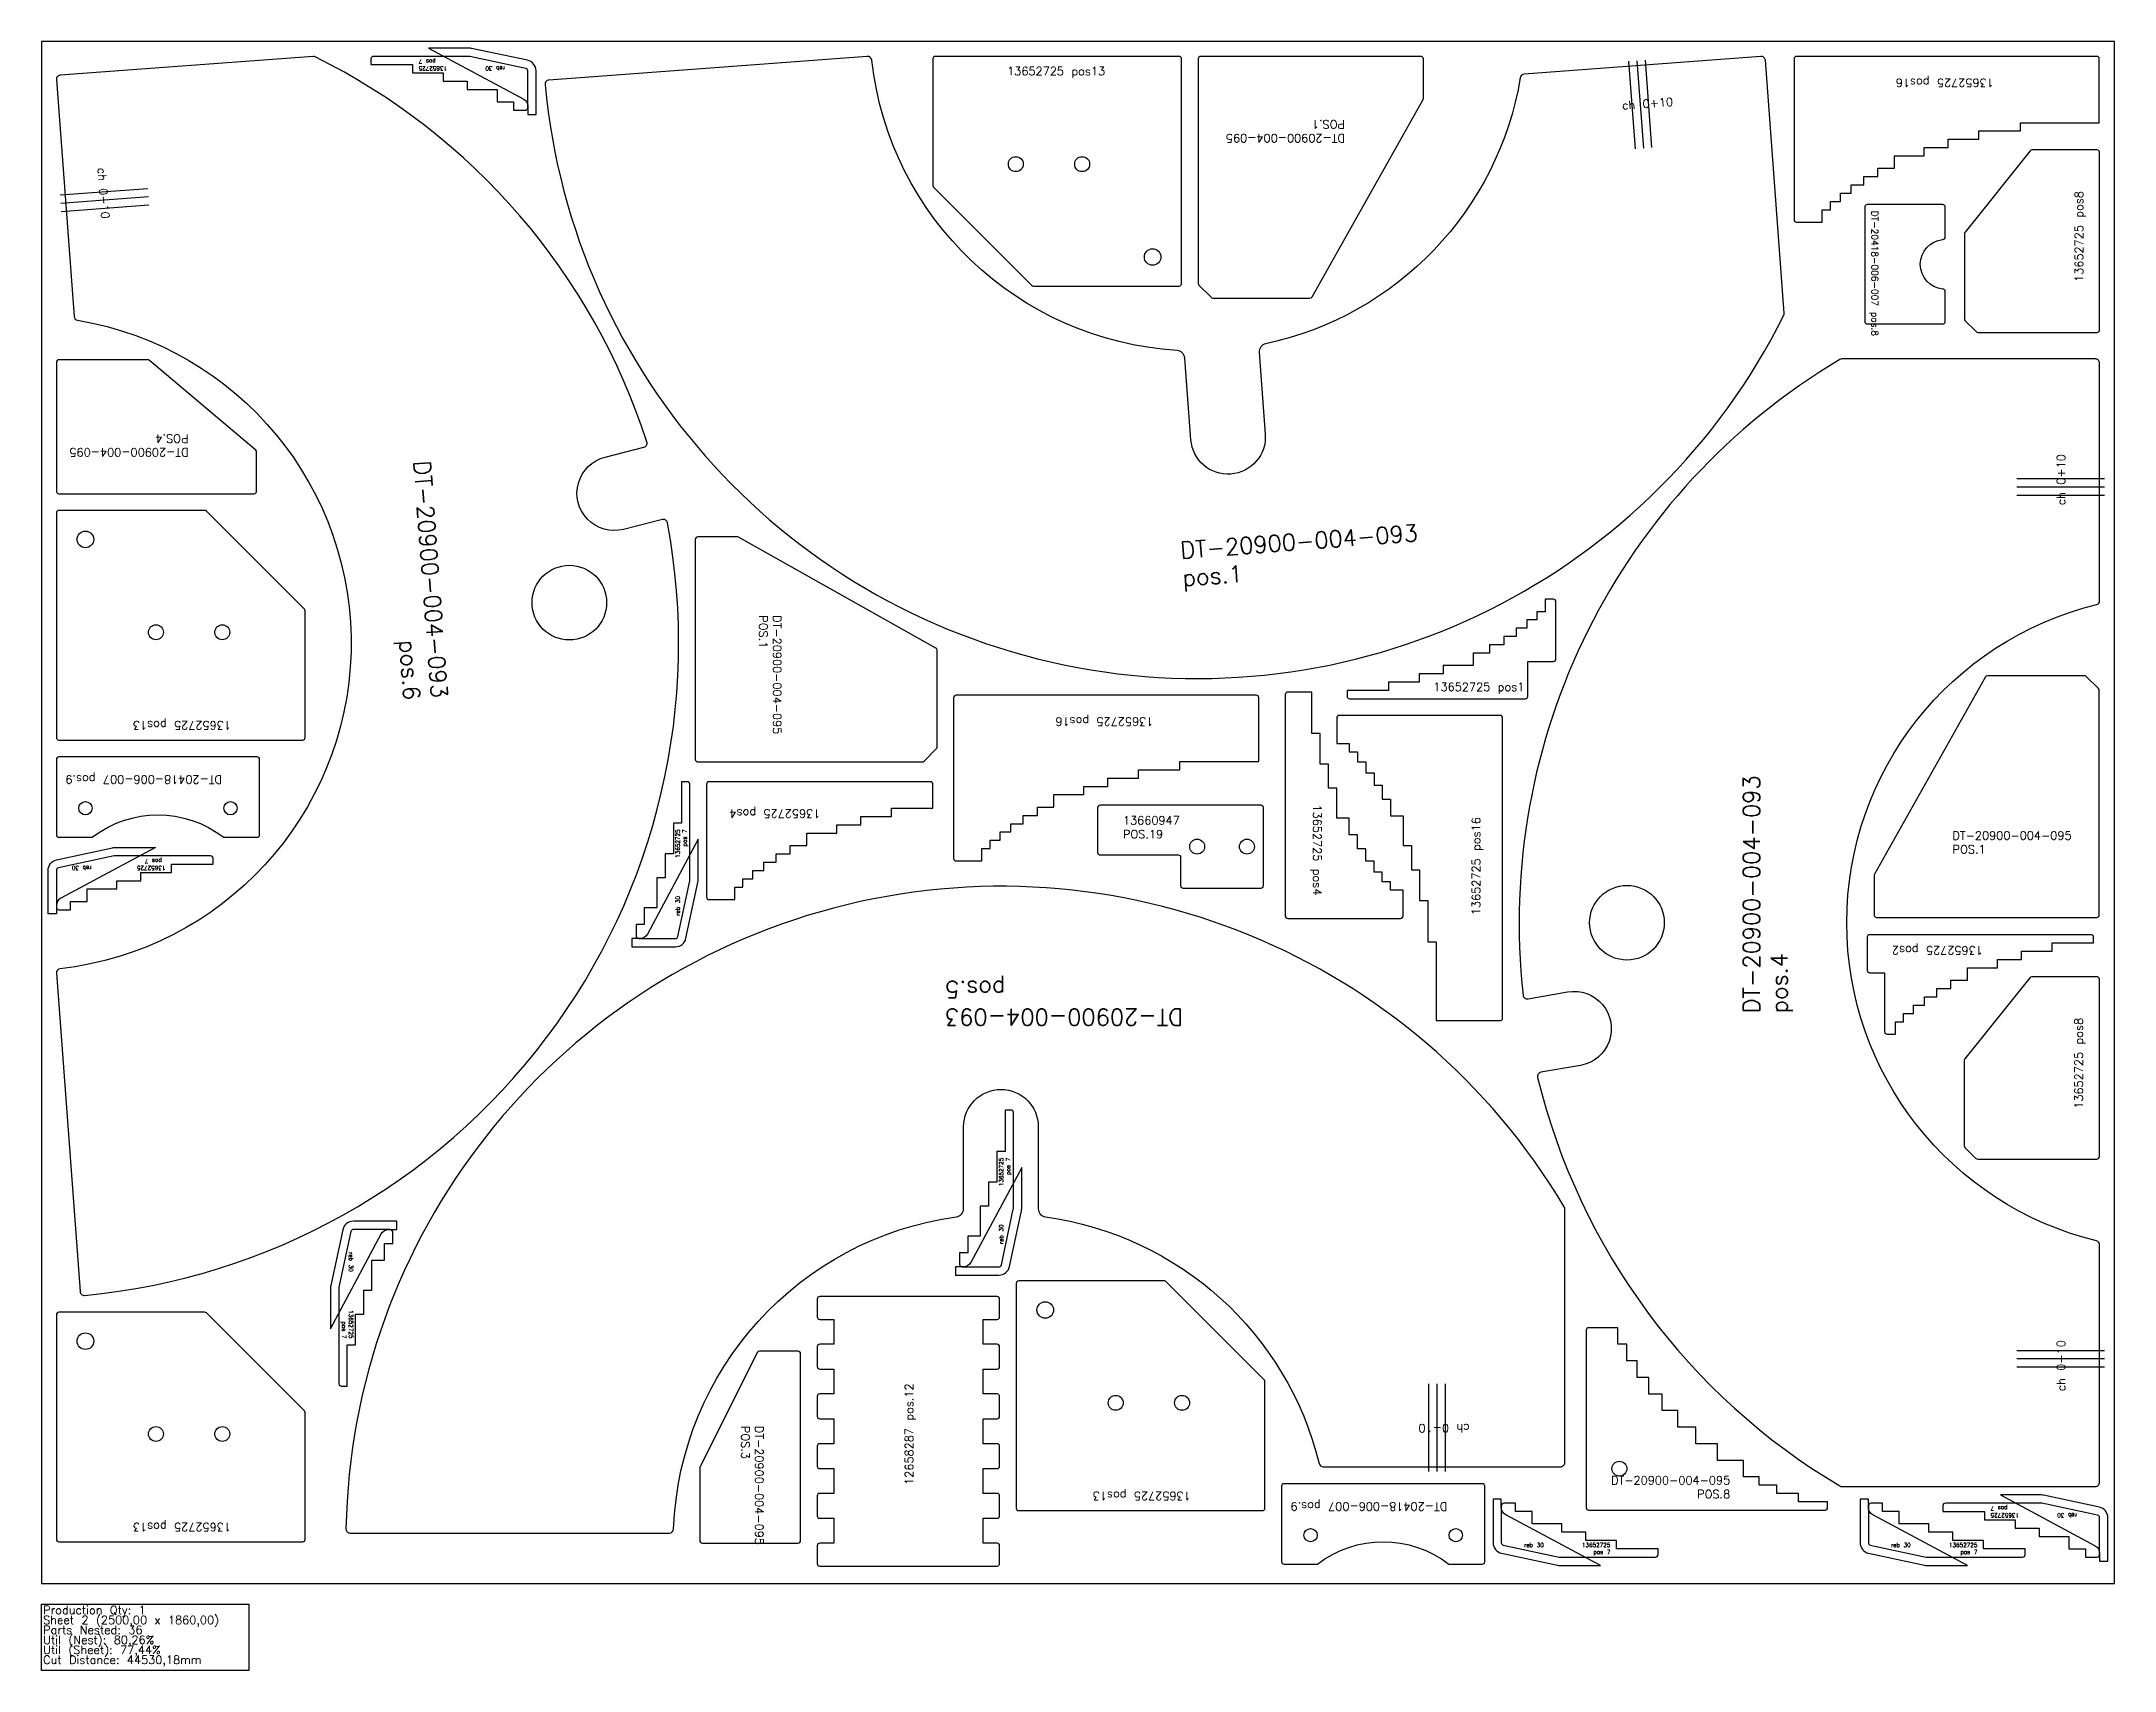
# Model space of a CAD drawing. Header units: millimetres. Extents: x 2625 to 5125, y -105 to 1860.
import ezdxf

# ---------------------------------------------------------------- set-up
doc = ezdxf.new("R2010")
doc.units = ezdxf.units.MM
for name, color, linetype in [('12658287', 7, 'Continuous'), ('13652725', 7, 'Continuous'), ('13660947v0', 7, 'Continuous'), ('Chanfro', 7, 'Continuous'), ('Des.', 7, 'Continuous'), ('DT-20900-004-093', 7, 'Continuous'), ('DT-20900-004-095', 7, 'Continuous'), ('Rebaixo', 7, 'Continuous'), ('sheet', 24, 'Continuous'), ('Stats', 7, 'Continuous'), ('Texto', 7, 'Continuous')]:
    doc.layers.add(name, color=color, linetype=linetype)
doc.styles.get("Standard").update_dxf_attribs({"font": 'txt.shx'})

msp = doc.modelspace()

# ---------------------------------------------------------------- linework, layer by layer
at = {"color": 1}
for points in [[(3211.4, 1824.6, 0.353653), (3209, 1827.5), (3141.7, 1841.9, 0.052823), (3141.1, 1842), (3025.4, 1842, 0.414214), (3022.4, 1839), (3022.4, 1832), (3072.4, 1832), (3072.4, 1822), (3109.4, 1822), (3109.4, 1812), (3138.4, 1812), (3138.4, 1802), (3174.4, 1802), (3174.4, 1787), (3194.4, 1787), (3194.4, 1777), (3208.4, 1777, 0.414214), (3211.4, 1780)], [(3389.5, 778, 0.353653), (3392.5, 780.4), (3406.9, 847.7, 0.052822), (3407, 848.4), (3407, 964, 0.414214), (3404, 967), (3397, 967), (3397, 917), (3387, 917), (3387, 880), (3377, 880), (3377, 851), (3367, 851), (3367, 815), (3352, 815), (3352, 795), (3342, 795), (3342, 781, 0.414214), (3345, 778)], [(3779.6, 382, 0.353653), (3782.6, 384.3), (3797, 451.6, 0.052822), (3797.1, 452.3), (3797.1, 568, 0.414214), (3794.1, 571), (3787.1, 571), (3787.1, 521), (3777.1, 521), (3777.1, 484), (3767.1, 484), (3767.1, 455), (3757.1, 455), (3757.1, 419), (3742.1, 419), (3742.1, 399), (3732.1, 399), (3732.1, 385, 0.414214), (3735.1, 382)], [(3001.1, 427, 0.353653), (2998.1, 424.6), (2983.7, 357.3, 0.052822), (2983.6, 356.7), (2983.6, 241, 0.414214), (2986.6, 238), (2993.6, 238), (2993.6, 288), (3003.6, 288), (3003.6, 325), (3013.6, 325), (3013.6, 354), (3023.6, 354), (3023.6, 390), (3038.6, 390), (3038.6, 410), (3048.6, 410), (3048.6, 424, 0.414214), (3045.6, 427)], [(4385.5, 49.2, 0.353653), (4387.9, 46.3), (4455.2, 31.9, 0.052822), (4455.8, 31.8), (4571.5, 31.8, 0.414214), (4574.5, 34.8), (4574.5, 41.8), (4524.5, 41.8), (4524.5, 51.8), (4487.5, 51.8), (4487.5, 61.8), (4458.5, 61.8), (4458.5, 71.8), (4422.5, 71.8), (4422.5, 86.8), (4402.5, 86.8), (4402.5, 96.8), (4388.5, 96.8, 0.414214), (4385.5, 93.8)], [(4828.1, 49.2, 0.353653), (4830.4, 46.3), (4897.8, 31.9, 0.052822), (4898.4, 31.8), (5014.1, 31.8, 0.414214), (5017.1, 34.8), (5017.1, 41.8), (4967.1, 41.8), (4967.1, 51.8), (4930.1, 51.8), (4930.1, 61.8), (4901.1, 61.8), (4901.1, 71.8), (4865.1, 71.8), (4865.1, 86.8), (4845.1, 86.8), (4845.1, 96.8), (4831.1, 96.8, 0.414214), (4828.1, 93.8)], [(5107, 79.4, 0.353653), (5104.6, 82.3), (5037.3, 96.7, 0.052822), (5036.7, 96.8), (4921, 96.8, 0.414214), (4918, 93.8), (4918, 86.8), (4968, 86.8), (4968, 76.8), (5005, 76.8), (5005, 66.8), (5034, 66.8), (5034, 56.8), (5070, 56.8), (5070, 41.8), (5090, 41.8), (5090, 31.8), (5104, 31.8, 0.414214), (5107, 34.8)]]:
    msp.add_lwpolyline(points, format="xyb", close=True, dxfattribs=at)
at = {"color": 5}
for points in [[(4000, 1839, 0.414214), (3997, 1842), (3703, 1842, 0.414214), (3700, 1839), (3700, 1686.2, 0.198912), (3700.9, 1684.1), (3819.1, 1565.9, 0.198912), (3821.2, 1565), (3997, 1565, 0.414214), (4000, 1568)], [(5107, 1726.1, 0.414214), (5104, 1729.1), (5025.4, 1729.1, 0.227838), (5023.1, 1728), (4944.7, 1629.9, 0.170304), (4944, 1628), (4944, 1525.3, 0.198912), (4944.9, 1523.2), (4958.1, 1510, 0.198912), (4960.2, 1509.1), (5104, 1509.1, 0.414214), (5107, 1512.1)], [(2643, 1020.4, 0.414214), (2646, 1017.4), (2940, 1017.4, 0.414214), (2943, 1020.4), (2943, 1173.2, 0.198912), (2942.1, 1175.3), (2823.9, 1293.6, 0.198912), (2821.8, 1294.4), (2646, 1294.4, 0.414214), (2643, 1291.4)], [(4157, 1025.2), (4157, 1075.2), (4128, 1075.2, 0.414214), (4125, 1072.2), (4125, 805.2, 0.414214), (4128, 802.2), (4264, 802.2, 0.414214), (4267, 805.2), (4267, 836.2), (4252, 836.2), (4252, 846.2), (4242, 846.2), (4242, 858.2), (4232, 858.2), (4232, 871.2), (4222, 871.2), (4222, 886.2), (4212, 886.2), (4212, 903.2), (4202, 903.2), (4202, 923.2), (4187, 923.2), (4187, 959.2), (4177, 959.2), (4177, 988.2), (4167, 988.2), (4167, 1025.2)], [(3650, 935), (3700, 935), (3700, 964, 0.414214), (3697, 967), (3430, 967, 0.414214), (3427, 964), (3427, 828, 0.414214), (3430, 825), (3461, 825), (3461, 840), (3471, 840), (3471, 850), (3483, 850), (3483, 860), (3496, 860), (3496, 870), (3511, 870), (3511, 880), (3528, 880), (3528, 890), (3548, 890), (3548, 905), (3584, 905), (3584, 915), (3613, 915), (3613, 925), (3650, 925)], [(4826.7, 739.6, 0.414214), (4829.7, 736.6), (4847.7, 736.6), (4847.7, 665.6, 0.414214), (4850.7, 662.6), (4860.7, 662.6), (4860.7, 677.6), (4870.7, 677.6), (4870.7, 687.6), (4882.7, 687.6), (4882.7, 697.6), (4895.7, 697.6), (4895.7, 707.6), (4910.7, 707.6), (4910.7, 717.6), (4927.7, 717.6), (4927.7, 727.6), (4947.7, 727.6), (4947.7, 742.6), (4983.7, 742.6), (4983.7, 752.6), (5012.7, 752.6), (5012.7, 762.6), (5049.7, 762.6), (5049.7, 772.6), (5099.7, 772.6), (5099.7, 779.6, 0.414214), (5096.7, 782.6), (4829.7, 782.6, 0.414214), (4826.7, 779.6)], [(5106.7, 728.8, 0.414214), (5103.7, 731.8), (5025.2, 731.8, 0.227838), (5022.8, 730.7), (4944.4, 632.7, 0.170304), (4943.7, 630.8), (4943.7, 528.1, 0.198912), (4944.6, 526), (4957.9, 512.7, 0.198912), (4960, 511.8), (5103.7, 511.8, 0.414214), (5106.7, 514.8)], [(3800.5, 90.9, 0.414214), (3803.5, 87.9), (4097.5, 87.9, 0.414214), (4100.5, 90.9), (4100.5, 243.7, 0.198912), (4099.6, 245.8), (3981.4, 364, 0.198912), (3979.3, 364.9), (3803.5, 364.9, 0.414214), (3800.5, 361.9)], [(2643, 53.3, 0.414214), (2646, 50.3), (2940, 50.3, 0.414214), (2943, 53.3), (2943, 206, 0.198912), (2942.1, 208.2), (2823.9, 326.4, 0.198912), (2821.8, 327.3), (2646, 327.3, 0.414214), (2643, 324.3)]]:
    msp.add_lwpolyline(points, format="xyb", close=True, dxfattribs=at)
at = {"color": 2}
msp.add_lwpolyline([(2643, 860.2), (2643, 815.7, 0.414214), (2646, 812.7), (2660, 812.7), (2660, 822.7), (2680, 822.7), (2680, 837.7), (2716, 837.7), (2716, 847.7), (2745, 847.7), (2745, 857.7), (2782, 857.7), (2782, 867.7), (2832, 867.7), (2832, 874.7, 0.414214), (2829, 877.7), (2713.3, 877.7, 0.052822), (2712.7, 877.6), (2645.4, 863.2, 0.353653)], format="xyb", close=True, dxfattribs=at)
at = {"color": 5}
for centre, radius in [((3800, 1712), 9), ((3880, 1712), 9), ((3965, 1600), 10), ((2678, 1259.4), 10), ((2763, 1147.4), 9), ((2843, 1147.4), 9), ((3835.5, 329.9), 10), ((2678, 292.3), 10), ((3920.5, 217.9), 9), ((4000.5, 217.9), 9), ((2763, 180.3), 9), ((2843, 180.3), 9)]:
    msp.add_circle(centre, radius, dxfattribs=at)
at = {"layer": '12658287', "color": 5}
msp.add_lwpolyline([(3560.5, 343.1), (3560.5, 321.6, 0.414214), (3563.5, 318.6), (3580.5, 318.6), (3580.5, 288.6), (3563.5, 288.6, 0.414214), (3560.5, 285.6), (3560.5, 261.6, 0.414214), (3563.5, 258.6), (3580.5, 258.6), (3580.5, 228.6), (3563.5, 228.6, 0.414214), (3560.5, 225.6), (3560.5, 201.6, 0.414214), (3563.5, 198.6), (3580.5, 198.6), (3580.5, 168.6), (3563.5, 168.6, 0.414214), (3560.5, 165.6), (3560.5, 141.6, 0.414214), (3563.5, 138.6), (3580.5, 138.6), (3580.5, 108.6), (3563.5, 108.6, 0.414214), (3560.5, 105.6), (3560.5, 81.6, 0.414214), (3563.5, 78.6), (3580.5, 78.6), (3580.5, 48.6), (3563.5, 48.6, 0.414214), (3560.5, 45.6), (3560.5, 24.1, 0.414214), (3563.5, 21.1), (3777.5, 21.1, 0.414214), (3780.5, 24.1), (3780.5, 45.6, 0.414214), (3777.5, 48.6), (3760.5, 48.6), (3760.5, 78.6), (3777.5, 78.6, 0.414214), (3780.5, 81.6), (3780.5, 105.6, 0.414214), (3777.5, 108.6), (3760.5, 108.6), (3760.5, 138.6), (3777.5, 138.6, 0.414214), (3780.5, 141.6), (3780.5, 165.6, 0.414214), (3777.5, 168.6), (3760.5, 168.6), (3760.5, 198.6), (3777.5, 198.6, 0.414214), (3780.5, 201.6), (3780.5, 225.6, 0.414214), (3777.5, 228.6), (3760.5, 228.6), (3760.5, 258.6), (3777.5, 258.6, 0.414214), (3780.5, 261.6), (3780.5, 285.6, 0.414214), (3777.5, 288.6), (3760.5, 288.6), (3760.5, 318.6), (3777.5, 318.6, 0.414214), (3780.5, 321.6), (3780.5, 343.1, 0.414214), (3777.5, 346.1), (3563.5, 346.1, 0.414214)], format="xyb", close=True, dxfattribs=at)
at = {"layer": '13652725', "color": 5}
for points in [[(5106.5, 1839, 0.414214), (5103.5, 1842), (4741.5, 1842, 0.414214), (4738.5, 1839), (4738.5, 1645, 0.414214), (4741.5, 1642), (4772.5, 1642), (4772.5, 1657), (4782.5, 1657), (4782.5, 1667), (4794.5, 1667), (4794.5, 1677), (4807.5, 1677), (4807.5, 1687), (4822.5, 1687), (4822.5, 1697), (4839.5, 1697), (4839.5, 1707), (4859.5, 1707), (4859.5, 1722), (4895.5, 1722), (4895.5, 1732), (4924.5, 1732), (4924.5, 1742), (4961.5, 1742), (4961.5, 1752), (5011.5, 1752), (5011.5, 1762), (5106.5, 1762)], [(4249.4, 1077.2), (4199.4, 1077.2), (4199.4, 1070.2, 0.414214), (4202.4, 1067.2), (4414.4, 1067.2, 0.414214), (4417.4, 1070.2), (4417.4, 1112.2), (4448.4, 1112.2, 0.414214), (4451.4, 1115.2), (4451.4, 1184.2, 0.414214), (4448.4, 1187.2), (4438.4, 1187.2), (4438.4, 1172.2), (4428.4, 1172.2), (4428.4, 1162.2), (4416.4, 1162.2), (4416.4, 1152.2), (4403.4, 1152.2), (4403.4, 1142.2), (4388.4, 1142.2), (4388.4, 1132.2), (4371.4, 1132.2), (4371.4, 1122.2), (4351.4, 1122.2), (4351.4, 1107.2), (4315.4, 1107.2), (4315.4, 1097.2), (4286.4, 1097.2), (4286.4, 1087.2), (4249.4, 1087.2)], [(4093, 1068.5, 0.414214), (4090, 1071.5), (3728, 1071.5, 0.414214), (3725, 1068.5), (3725, 874.5, 0.414214), (3728, 871.5), (3759, 871.5), (3759, 886.5), (3769, 886.5), (3769, 896.5), (3781, 896.5), (3781, 906.5), (3794, 906.5), (3794, 916.5), (3809, 916.5), (3809, 926.5), (3826, 926.5), (3826, 936.5), (3846, 936.5), (3846, 951.5), (3882, 951.5), (3882, 961.5), (3911, 961.5), (3911, 971.5), (3948, 971.5), (3948, 981.5), (3998, 981.5), (3998, 991.5), (4093, 991.5)], [(4384, 679, 0.414214), (4387, 682), (4387, 1044, 0.414214), (4384, 1047), (4190, 1047, 0.414214), (4187, 1044), (4187, 1013), (4202, 1013), (4202, 1003), (4212, 1003), (4212, 991), (4222, 991), (4222, 978), (4232, 978), (4232, 963), (4242, 963), (4242, 946), (4252, 946), (4252, 926), (4267, 926), (4267, 890), (4277, 890), (4277, 861), (4287, 861), (4287, 824), (4297, 824), (4297, 774), (4307, 774), (4307, 679)]]:
    msp.add_lwpolyline(points, format="xyb", close=True, dxfattribs=at)
at = {"layer": '13660947v0', "color": 5}
msp.add_lwpolyline([(3898.7, 935.8), (3898.7, 881.8, 0.414214), (3901.7, 878.8), (3995.7, 878.8, -0.414214), (3998.7, 875.8), (3998.7, 841.8, 0.414214), (4001.7, 838.8), (4095.7, 838.8, 0.414214), (4098.7, 841.8), (4098.7, 935.8, 0.414214), (4095.7, 938.8), (3901.7, 938.8, 0.414214)], format="xyb", close=True, dxfattribs=at)
for centre in [(4018.7, 888.8), (4078.7, 888.8)]:
    msp.add_circle(centre, 9, dxfattribs=at)
at = {"layer": 'Chanfro', "color": 5}
for p, q in [((4547.2, 1730.4), (4539.4, 1836.1)), ((4557.2, 1731.1), (4549.3, 1836.8)), ((4567.2, 1731.9), (4559.3, 1837.6)), ((2753.1, 1682.4), (2647.4, 1674.6)), ((2753.9, 1672.5), (2648.2, 1664.6)), ((2754.6, 1662.5), (2648.9, 1654.6)), ((5007, 1332.7), (5113, 1332.7)), ((5007, 1322.7), (5113, 1322.7)), ((5007, 1312.7), (5113, 1312.7)), ((5007, 281.2), (5113, 281.2)), ((5007, 271.2), (5113, 271.2)), ((5007, 261.2), (5113, 261.2)), ((4297.8, 240.9), (4297.8, 134.9)), ((4307.8, 240.9), (4307.8, 134.9)), ((4317.8, 240.9), (4317.8, 134.9))]:
    msp.add_line(p, q, dxfattribs=at)
at = {"layer": 'Des.', "color": 5}
for points in [[(4917.8, 1663.2), (4826.8, 1663.2, 0.414214), (4823.8, 1660.2), (4823.8, 1522.2, 0.414214), (4826.8, 1519.2), (4917.8, 1519.2, 0.414214), (4920.8, 1522.2), (4920.8, 1558.4, 0.387795), (4918, 1561.4, -0.912871), (4918, 1621.1, 0.387795), (4920.8, 1624.1), (4920.8, 1660.2, 0.414214)], [(2686.2, 900.1, -0.340411), (2844.8, 900.1), (2885, 900.1, 0.414214), (2888, 903.1), (2888, 994.1, 0.414214), (2885, 997.1), (2646, 997.1, 0.414214), (2643, 994.1), (2643, 903.1, 0.414214), (2646, 900.1)], [(4163.7, 23.3, -0.340411), (4322.3, 23.3), (4362.5, 23.3, 0.414214), (4365.5, 26.3), (4365.5, 117.3, 0.414214), (4362.5, 120.3), (4123.5, 120.3, 0.414214), (4120.5, 117.3), (4120.5, 26.3, 0.414214), (4123.5, 23.3)]]:
    msp.add_lwpolyline(points, format="xyb", close=True, dxfattribs=at)
for centre in [(2678, 935.1), (2853, 935.1), (4155.5, 58.3), (4330.5, 58.3)]:
    msp.add_circle(centre, 8, dxfattribs=at)
at = {"layer": 'DT-20900-004-093', "color": 5}
for points in [[(2952.6, 1841.9), (2647.7, 1819.3, 0.414214), (2643.1, 1813.9), (2664.3, 1528.2, 0.345602), (2668.5, 1523.7, -0.870144), (2647.5, 741.5, 0.40327), (2643.1, 736.2), (2671.7, 352.1, 0.419822), (2677.1, 347.5, 0.44133), (3379.9, 1279.5, 0.433007), (3373.8, 1283.4), (3326.9, 1271.5, -1.000012), (3304.7, 1358.7), (3351.6, 1370.6, 0.433007), (3355.1, 1377, 0.201864), (2955.2, 1841.4, 0.134751)], [(4011.1, 1379.6), (4003.7, 1478.1, 0.374855), (3994.4, 1487.3, -0.364197), (3626.3, 1837.5, 0.40327), (3620.9, 1841.9), (3236.9, 1813.3, 0.419822), (3232.3, 1807.9, 0.754974), (4726.2, 1529.8, 0.134751), (4726.7, 1532.4), (4704, 1837.3, 0.414214), (4698.6, 1841.9), (4413, 1820.7, 0.345602), (4408.4, 1816.5, -0.307907), (4101.4, 1495.3, 0.374855), (4093.5, 1484.8), (4100.8, 1386.3, -0.999984)], [(4796.3, 1477, 0.134751), (4793.7, 1476.3, 0.294555), (4411.8, 709.6, 0.433007), (4417.7, 705.2), (4465.4, 713.6, -1.000013), (4481, 625), (4433.3, 616.6, 0.433007), (4429.3, 610.5, 0.201864), (4793.7, 117.7, 0.134751), (4796.3, 117), (5102, 117, 0.414214), (5107, 122), (5107, 408.4, 0.345602), (5103.2, 413.3, -0.78496), (5103.2, 1180.7, 0.345602), (5107, 1185.5), (5107, 1472, 0.414214), (5102, 1477)], [(3728.4, 442.2, 0.374855), (3737.1, 452.1), (3737.1, 550.9, -0.999984), (3827.1, 550.9), (3827.1, 452.1, 0.374855), (3835.7, 442.2, -0.307907), (4165.8, 144.7, 0.345602), (4170.6, 140.9), (4457.1, 140.9, 0.414214), (4462.1, 145.9), (4462.1, 451.6, 0.134751), (4461.4, 454.2, 0.754974), (2992.2, 66, 0.419822), (2997.2, 60.9), (3382.3, 60.9, 0.40327), (3387.3, 65.7, -0.364197)]]:
    msp.add_lwpolyline(points, format="xyb", close=True, dxfattribs=at)
for centre in [(3261.6, 1183.1), (4537, 797)]:
    msp.add_circle(centre, 45, dxfattribs=at)
at = {"layer": 'DT-20900-004-095', "color": 5}
for points in [[(4291.5, 1791.3), (4291.5, 1839, 0.414214), (4288.5, 1842), (4023, 1842, 0.414214), (4020, 1839), (4020, 1568.2, 0.198912), (4020.9, 1566.1), (4035.6, 1551.4, 0.198912), (4037.7, 1550.5), (4154.7, 1550.5, 0.270955), (4157.3, 1552), (4291.1, 1789.8, 0.128803)], [(2643, 1317.5, 0.414214), (2646, 1314.5), (2881.5, 1314.5, 0.414214), (2884.5, 1317.5), (2884.5, 1364.6, 0.220613), (2883.4, 1366.9), (2755.3, 1475.3, 0.177391), (2753.4, 1476), (2646, 1476, 0.414214), (2643, 1473)], [(3464.2, 1262.5), (3416.5, 1262.5, 0.414214), (3413.5, 1259.5), (3413.5, 994, 0.414214), (3416.5, 991), (3687.2, 991, 0.198912), (3689.4, 991.8), (3704.1, 1006.6, 0.198912), (3705, 1008.7), (3705, 1125.7, 0.270955), (3703.5, 1128.3), (3465.7, 1262.1, 0.128803)], [(4835, 854.2), (4835, 806.5, 0.414214), (4838, 803.5), (5103.5, 803.5, 0.414214), (5106.5, 806.5), (5106.5, 1077.2, 0.198912), (5105.6, 1079.4), (5090.9, 1094.1, 0.198912), (5088.8, 1095), (4971.8, 1095, 0.270955), (4969.2, 1093.5), (4835.4, 855.7, 0.128803)], [(4743.9, 108.5), (4717.9, 108.5), (4717.9, 118.5), (4696.3, 118.5), (4696.3, 128.5), (4677.4, 128.5), (4677.4, 148.5), (4646.1, 148.5), (4646.1, 168.5), (4620.1, 168.5), (4620.1, 188.5), (4598.5, 188.5), (4598.5, 208.5), (4579.6, 208.5), (4579.6, 228.5), (4563.4, 228.5), (4563.4, 248.5), (4549.4, 248.5), (4549.4, 268.5), (4537, 268.5), (4537, 288.5), (4526.2, 288.5), (4526.2, 308.5), (4490.9, 308.5, 0.414214), (4487.9, 305.5), (4487.9, 91.5, 0.414214), (4490.9, 88.5), (4776, 88.5, 0.414214), (4779, 91.5), (4779, 98.5), (4743.9, 98.5)], [(3540.4, 277.2, 0.414214), (3537.4, 280.2), (3490.8, 280.2, 0.284079), (3488.1, 278.6), (3419.3, 140.9, 0.116434), (3418.9, 139.5), (3418.9, 51.7, 0.414214), (3421.9, 48.7), (3537.4, 48.7, 0.414214), (3540.4, 51.7)]]:
    msp.add_lwpolyline(points, format="xyb", close=True, dxfattribs=at)
msp.add_circle((4527.9, 138.5), 9, dxfattribs=at)
at = {"layer": 'Rebaixo', "color": 1}
for points in [[(3211.4, 1772), (3221.4, 1772), (3221.4, 1782), (3221.4, 1824.6, 0.353653), (3211.1, 1837.3), (3143.8, 1851.7, 0.052822), (3141.1, 1852), (3091.7, 1852), (3206.1, 1790.8, -0.276707), (3211.4, 1782)], [(3337, 778), (3337, 768), (3347, 768), (3389.5, 768, 0.353653), (3402.2, 778.3), (3416.7, 845.6, 0.052822), (3417, 848.4), (3417, 897.7), (3355.8, 783.3, -0.276707), (3347, 778)], [(3727.1, 382), (3727.1, 372), (3737.1, 372), (3779.6, 372, 0.353653), (3792.3, 382.2), (3806.8, 449.6, 0.052822), (3807.1, 452.3), (3807.1, 501.7), (3745.9, 387.2, -0.276707), (3737.1, 382)], [(3053.6, 427), (3053.6, 437), (3043.6, 437), (3001.1, 437, 0.353653), (2988.4, 426.7), (2973.9, 359.4, 0.052822), (2973.6, 356.7), (2973.6, 307.3), (3034.8, 421.7, -0.276707), (3043.6, 427)], [(4385.5, 101.8), (4375.5, 101.8), (4375.5, 91.8), (4375.5, 49.2, 0.353653), (4385.8, 36.5), (4453.1, 22.1, 0.052822), (4455.8, 21.8), (4505.2, 21.8), (4390.8, 83, -0.276707), (4385.5, 91.8)], [(4828.1, 101.8), (4818.1, 101.8), (4818.1, 91.8), (4818.1, 49.2, 0.353653), (4828.4, 36.5), (4895.7, 22.1, 0.052822), (4898.4, 21.8), (4947.8, 21.8), (4833.4, 83, -0.276707), (4828.1, 91.8)], [(5107, 26.8), (5117, 26.8), (5117, 36.8), (5117, 79.4, 0.353653), (5106.7, 92.1), (5039.4, 106.5, 0.052822), (5036.7, 106.8), (4987.3, 106.8), (5101.7, 45.6, -0.276707), (5107, 36.8)]]:
    msp.add_lwpolyline(points, format="xyb", close=True, dxfattribs=at)
at = {"layer": 'Rebaixo', "color": 2}
msp.add_lwpolyline([(2643, 807.7), (2633, 807.7), (2633, 817.7), (2633, 860.2, -0.353653), (2643.3, 872.9), (2710.6, 887.4, -0.052822), (2713.3, 887.7), (2762.7, 887.7), (2648.3, 826.5, 0.276707), (2643, 817.7)], format="xyb", close=True, dxfattribs=at)
at = {"layer": 'sheet', "color": 7}
msp.add_lwpolyline([(2625, 0), (5125, 0), (5125, 1860), (2625, 1860)], close=True, dxfattribs=at)
at = {"layer": 'Stats', "color": 151}
msp.add_lwpolyline([(2625, -25), (2875, -25), (2875, -105), (2625, -105), (2625, -25)], close=True, dxfattribs=at)

# ---------------------------------------------------------------- texts
at = {"layer": 'Chanfro', "color": 5, "char_height": 10, "width": 77.647}
for insert, attachment_point, rotation in [((4530.7, 1787.8), 1, 4.257), ((2697.2, 1645.9), 9, 274.257), ((5065.5, 1300.5), 7, 90), ((5065.5, 293.5), 9, 90), ((4285.6, 182.3), 3, 180)]:
    msp.add_mtext('ch 0+10', dxfattribs=dict(at, insert=insert, attachment_point=attachment_point, rotation=rotation))
at = {"layer": 'Rebaixo', "color": 1, "char_height": 5, "attachment_point": 1}
for insert, rotation in [((3184, 1824.9), 180), ((3389.8, 805.4), 90), ((3779.9, 409.3), 90), ((3000.8, 399.7), 270), ((5079.6, 79.7), 180)]:
    msp.add_mtext_dynamic_manual_height_columns('reb 30', width=122.875, gutter_width=12.5, heights=[0], dxfattribs=dict(at, insert=insert, rotation=rotation))
at = {"layer": 'Rebaixo', "color": 2, "insert": (2685.4, 860.5), "char_height": 5, "attachment_point": 1, "rotation": 180}
msp.add_mtext_dynamic_manual_height_columns('reb 30', width=122.875, gutter_width=12.5, heights=[0], dxfattribs=at)
at = {"layer": 'Rebaixo', "color": 1, "char_height": 5, "attachment_point": 1}
for insert in [(4412.9, 48.9), (4855.4, 48.9)]:
    msp.add_mtext_dynamic_manual_height_columns('reb 30', width=122.875, gutter_width=12.5, heights=[0], dxfattribs=dict(at, insert=insert))
at = {"layer": 'Stats', "color": 60}
for s, p in [('Sheet 2 (2500,00 x 1860,00)', (2627, -49)), ('Production Qty: 1', (2627, -37)), ('Parts Nested: 36', (2627, -61)), ('Util (Nest): 80,26%', (2627, -73)), ('Util (Sheet): 77,44%', (2627, -85)), ('Cut Distance: 44530,18mm', (2627, -97))]:
    msp.add_text(s, height=10, dxfattribs=at).set_placement(p)
at = {"layer": 'Texto', "color": 1, "char_height": 5, "width": 122.875, "attachment_point": 3}
for insert, rotation in [((3079.9, 1824.9), 180), ((3389.8, 909.6), 90), ((3779.9, 513.5), 90), ((3000.8, 295.5), 270), ((4975.5, 79.7), 180)]:
    msp.add_mtext('13652725\\P pos 7 ', dxfattribs=dict(at, insert=insert, rotation=rotation))
at = {"layer": 'Texto', "color": 5, "char_height": 10}
for s, insert, width, attachment_point in [('13652725 pos13', (3789.5, 1829.3), 122.875, 1), ('13652725 pos1', (4303.6, 1086.5), 122.875, 1), ('13660947 POS.19', (3929.2, 925.5), 116.776, 1), ('DT-20900-004-095 \\P{\\W9.834118; }POS.1', (4929.6, 907.2), 113.849, 1), ('DT-20900-004-095 POS.8', (4661.5, 129.5), 113.849, 3)]:
    msp.add_mtext(s, dxfattribs=dict(at, insert=insert, width=width, attachment_point=attachment_point))
at = {"layer": 'Texto', "color": 5}
for s, insert, char_height, width, attachment_point, rotation in [('13652725 pos16', (4979.4, 1805.1), 10, 122.875, 1, 180), ('DT-20900-004-095 \\P{\\W9.834118; }POS.1', (4196.9, 1738.3), 10, 113.849, 1, 180), ('13652725 pos8', (5077.1, 1569.9), 10, 122.875, 1, 90), ('DT-20418-006-007 pos.8', (4840, 1655.8), 8, 185.575, 1, 270), ('DT-20900-004-095 \\P{\\W9.590709; }POS.4', (2802.3, 1359.3), 10, 113.849, 1, 180), ('DT-20900-004-093\\Ppos.6', (3115.1, 1068.9), 20, 141.222, 3, 274.257), ('DT-20900-004-093\\Ppos.1', (3997.7, 1256.1), 20, 141.222, 1, 4.257), ('DT-20900-004-095 \\P{\\W9.834118; }POS.1', (3517.2, 1167.9), 10, 113.849, 1, 270), ('13652725 pos13', (2853.5, 1030.1), 10, 122.875, 1, 180), ('13652725 pos16', (3965.9, 1034.6), 10, 122.875, 1, 180), ('DT-20418-006-007 pos.9', (2842.7, 964.7), 10, 185.575, 1, 180), ('DT-20900-004-093\\Ppos.4', (4677.2, 687.6), 20, 141.222, 1, 90), ('13652725 pos4', (3564.3, 923.6), 10, 122.875, 1, 180), ('13652725 pos4', (4168.5, 939.6), 10, 122.875, 1, 270), ('13652725 pos16', (4350.1, 806.1), 10, 122.875, 1, 90), ('13652725 pos2', (4966.2, 758.6), 10, 122.875, 1, 180), ('DT-20900-004-093\\Ppos.5', (3714.6, 673.1), 20, 141.222, 3, 180), ('13652725 pos8', (5076.8, 572.6), 10, 122.875, 1, 90), ('12658287 pos.12', (3666.3, 118.9), 10, 350.856, 1, 90), ('DT-20900-004-095 \\P{\\W9.585436; }POS.3', (3495.6, 190.1), 10, 113.849, 1, 270), ('13652725 pos13', (4011, 100.6), 10, 122.875, 1, 180), ('DT-20418-006-007 pos.9', (4320.2, 87.8), 10, 185.575, 1, 180), ('13652725 pos13', (2853.5, 63), 10, 122.875, 1, 180)]:
    msp.add_mtext(s, dxfattribs=dict(at, insert=insert, char_height=char_height, width=width, attachment_point=attachment_point, rotation=rotation))
at = {"layer": 'Texto', "color": 2, "insert": (2774.5, 860.5), "char_height": 5, "width": 122.875, "attachment_point": 1, "rotation": 180}
msp.add_mtext('13652725\\P pos 7 ', dxfattribs=at)
at = {"layer": 'Texto', "color": 1, "char_height": 5, "width": 122.875, "attachment_point": 3}
for insert in [(4517, 48.9), (4959.6, 48.9)]:
    msp.add_mtext('13652725\\P pos 7 ', dxfattribs=dict(at, insert=insert))

doc.saveas('drawing.dxf')
